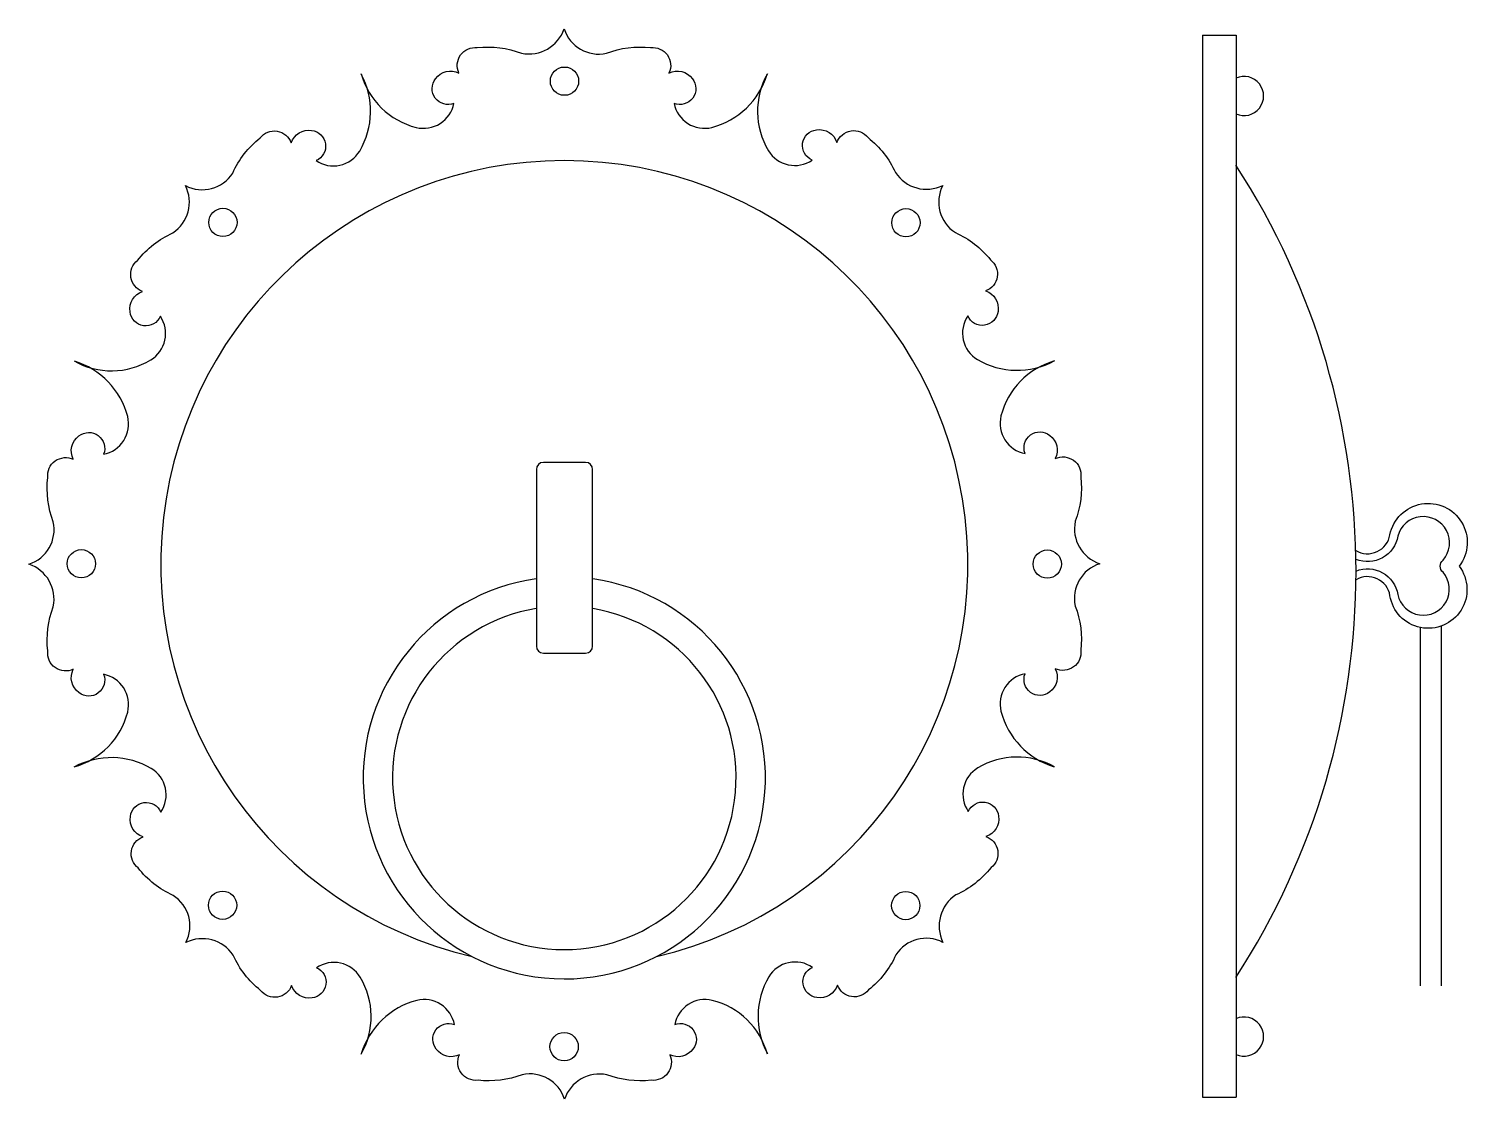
# Model space of a CAD drawing. Header units: metres. Extents: x 8021 to 8103.3, y 957.6 to 1018.9.
import ezdxf

# ---------------------------------------------------------------- set-up
doc = ezdxf.new("R2010")
doc.units = ezdxf.units.M
doc.layers.add('3', color=3, linetype='Continuous')
doc.layers.add('4', color=4, linetype='Continuous')

msp = doc.modelspace()

# ---------------------------------------------------------------- linework, layer by layer
at = {"layer": '3'}
msp.add_lwpolyline([(8096.94, 987.89, -0.48), (8099.33, 986.55, 1.29), (8101.92, 987.82, -0.46), (8101.92, 988.52, 1.26), (8099.33, 989.89, -0.48), (8096.94, 988.56)], format="xyb", dxfattribs=at)
for centre in [(8051.64, 1015.94), (8032.09, 1007.85), (8071.18, 1007.83), (8023.99, 988.31), (8079.27, 988.29), (8032.07, 968.76), (8071.17, 968.74), (8051.62, 960.66)]:
    msp.add_circle(centre, 0.81, dxfattribs=at)
at = {"layer": '4'}
for p, q in [((8088.16, 1018.57), (8088.16, 957.76)), ((8088.16, 1018.57), (8090.07, 1018.57)), ((8090.07, 1018.57), (8090.07, 957.76)), ((8100.61, 984.66), (8100.61, 964.14)), ((8101.81, 984.75), (8101.81, 964.15)), ((8088.16, 957.76), (8090.07, 957.76))]:
    msp.add_line(p, q, dxfattribs=at)
for points in [[(8040.01, 1016.36, 0.27), (8043.15, 1013.29, 0.43), (8045.31, 1014.67, -0.77), (8044.26, 1016.08, -0.37), (8045.6, 1016.4, -0.59), (8046.65, 1017.86, -0.12), (8049.18, 1017.54, 0.38), (8051.62, 1018.94, 0.39), (8054.04, 1017.54, -0.12), (8056.57, 1017.86, -0.59), (8057.62, 1016.4, -0.37), (8058.96, 1016.08, -0.77), (8057.91, 1014.67, 0.43), (8060.07, 1013.29, 0.26), (8063.24, 1016.34)], [(8023.57, 999.92, 0.27), (8027.96, 999.98, 0.43), (8028.51, 1002.48, -0.77), (8026.78, 1002.73, -0.37), (8027.49, 1003.9, -0.59), (8027.21, 1005.68, -0.12), (8029.22, 1007.25, 0.38), (8029.95, 1009.96, 0.39), (8032.65, 1010.68, -0.12), (8034.22, 1012.69, -0.59), (8036, 1012.41, -0.37), (8037.17, 1013.12, -0.77), (8037.42, 1011.39, 0.43), (8039.92, 1011.94, 0.26), (8040.01, 1016.34)], [(8063.25, 1016.36, 0.27), (8063.31, 1011.96, 0.43), (8065.81, 1011.42, -0.77), (8066.06, 1013.15, -0.37), (8067.23, 1012.43, -0.59), (8069.01, 1012.71, -0.12), (8070.58, 1010.71, 0.38), (8073.29, 1009.97, 0.39), (8074.01, 1007.27, -0.12), (8076.02, 1005.71, -0.59), (8075.74, 1003.93, -0.37), (8076.45, 1002.76, -0.77), (8074.72, 1002.5, 0.43), (8075.27, 1000, 0.26), (8079.67, 999.92)], [(8023.57, 976.68, 0.27), (8026.64, 979.82, 0.43), (8025.26, 981.98, -0.77), (8023.85, 980.93, -0.37), (8023.53, 982.27, -0.59), (8022.07, 983.32, -0.12), (8022.38, 985.85, 0.38), (8020.98, 988.29, 0.39), (8022.38, 990.71, -0.12), (8022.07, 993.24, -0.59), (8023.53, 994.29, -0.37), (8023.85, 995.63, -0.77), (8025.26, 994.58, 0.43), (8026.64, 996.74, 0.26), (8023.59, 999.91)], [(8079.69, 999.92, 0.27), (8076.62, 996.77, 0.43), (8078, 994.62, -0.77), (8079.41, 995.66, -0.37), (8079.73, 994.33, -0.59), (8081.19, 993.27, -0.12), (8080.87, 990.74, 0.38), (8082.27, 988.31, 0.39), (8080.87, 985.89, -0.12), (8081.19, 983.36, -0.59), (8079.73, 982.3, -0.37), (8079.41, 980.97, -0.77), (8078, 982.01, 0.43), (8076.62, 979.86, 0.26), (8079.67, 976.68)], [(8096.93, 989.07, 0.53), (8098.88, 989.97, -1.26), (8102.84, 988.17, -1.28), (8098.88, 986.48, 0.53), (8096.94, 987.39, 0.53)], [(8040.01, 960.24, 0.27), (8039.95, 964.63, 0.43), (8037.45, 965.18, -0.77), (8037.19, 963.45, -0.37), (8036.02, 964.16, -0.59), (8034.25, 963.88, -0.12), (8032.68, 965.89, 0.38), (8029.97, 966.62, 0.39), (8029.24, 969.32, -0.12), (8027.24, 970.89, -0.59), (8027.52, 972.67, -0.37), (8026.8, 973.84, -0.77), (8028.54, 974.09, 0.43), (8027.99, 976.59, 0.26), (8023.59, 976.68)], [(8079.69, 976.68, 0.27), (8075.29, 976.62, 0.43), (8074.75, 974.12, -0.77), (8076.48, 973.86, -0.37), (8075.76, 972.69, -0.59), (8076.05, 970.91, -0.12), (8074.04, 969.35, 0.38), (8073.3, 966.63, 0.39), (8070.6, 965.91, -0.12), (8069.04, 963.91, -0.59), (8067.26, 964.19, -0.37), (8066.09, 963.47, -0.77), (8065.83, 965.2, 0.43), (8063.33, 964.66, 0.26), (8063.25, 960.26)], [(8063.25, 960.24, 0.27), (8060.1, 963.31, 0.43), (8057.95, 961.92, -0.77), (8058.99, 960.52, -0.37), (8057.66, 960.2, -0.59), (8056.6, 958.74, -0.12), (8054.07, 959.05, 0.38), (8051.64, 957.65, 0.39), (8049.22, 959.05, -0.12), (8046.69, 958.74, -0.59), (8045.63, 960.2, -0.37), (8044.3, 960.52, -0.77), (8045.34, 961.92, 0.43), (8043.19, 963.31, 0.26), (8040.01, 960.25)]]:
    msp.add_lwpolyline(points, format="xyb", dxfattribs=at)
msp.add_lwpolyline([(8040.01, 1016.34), (8040.01, 1016.36)], dxfattribs=at)
msp.add_lwpolyline([(8052.85, 994.11), (8050.43, 994.11, 0.41), (8050.03, 993.71), (8050.03, 983.59, 0.41), (8050.43, 983.19), (8052.85, 983.19, 0.41), (8053.25, 983.59), (8053.25, 993.71, 0.41)], format="xyb", close=True, dxfattribs=at)
for centre, radius, start, end in [((8090.53, 1015.09), 1.12, 245.53, 114.47), ((8051.63, 988.3), 23.09, 283.19, 256.81), ((8054.18, 987.88), 42.76, 327.06, 32.94), ((8051.63, 976.05), 11.51, 98.01, 81.89), ((8051.63, 976.05), 9.83, 99.39, 80.5), ((8090.53, 961.24), 1.12, 245.53, 114.47)]:
    msp.add_arc(centre, radius, start, end, dxfattribs=at)

doc.saveas('drawing.dxf')
